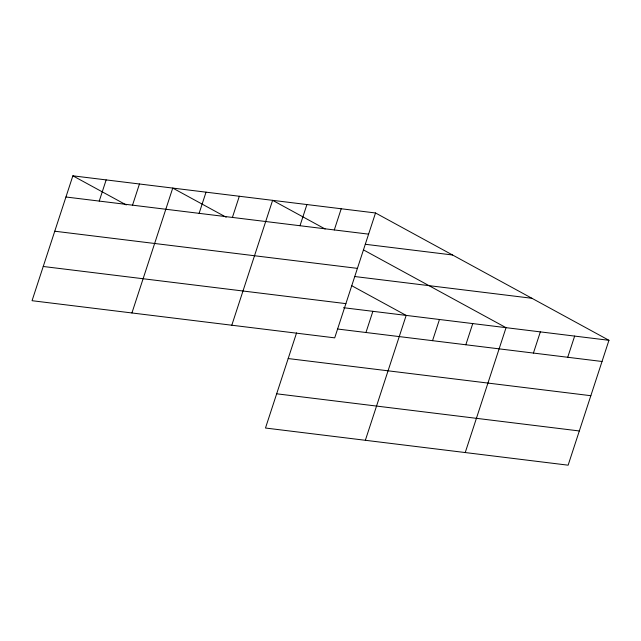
<?xml version="1.0" encoding="UTF-8"?>
<svg xmlns="http://www.w3.org/2000/svg" width="641" height="641" viewBox="0 0 641 641"><rect width="100%" height="100%" fill="white"/><g stroke="black" fill="none" stroke-linecap="round" stroke-linejoin="round"><path stroke-width="0.96" d="M375.522 212.972L72.866 175.818L32.05 300.701L334.706 337.855L375.522 212.972L608.95 340.299L568.134 465.182L265.478 428.028L296.575 332.879M99.235 201.082L106.158 179.905M132.527 205.168L139.45 183.991M131.926 312.96L172.741 188.077L226.145 217.203M199.111 213.341L206.033 192.164M232.403 217.435L239.325 196.25M231.802 325.219L272.617 200.337L325.139 228.989M299.996 225.728L306.919 204.551M334.298 229.943L341.22 208.758M365.955 332.503L372.878 311.318M365.354 440.295L406.17 315.404L351.901 285.806M432.539 340.675L439.462 319.49M465.831 344.762L472.754 323.585M465.23 452.554L506.045 327.671L363.455 249.886M533.424 353.063L540.347 331.878M567.726 357.269L574.648 336.092M65.943 196.995L368.599 234.149M365.33 244.285L452.554 254.99M54.757 231.217L357.414 268.371M354.601 276.511L531.918 298.281M43.235 266.48L345.892 303.634M343.504 307.712L608.95 340.299M337.559 329.017L602.027 361.484M288.186 358.551L590.842 395.705M276.664 393.806L579.32 430.96M72.866 175.818L126.261 204.944"/></g></svg>
